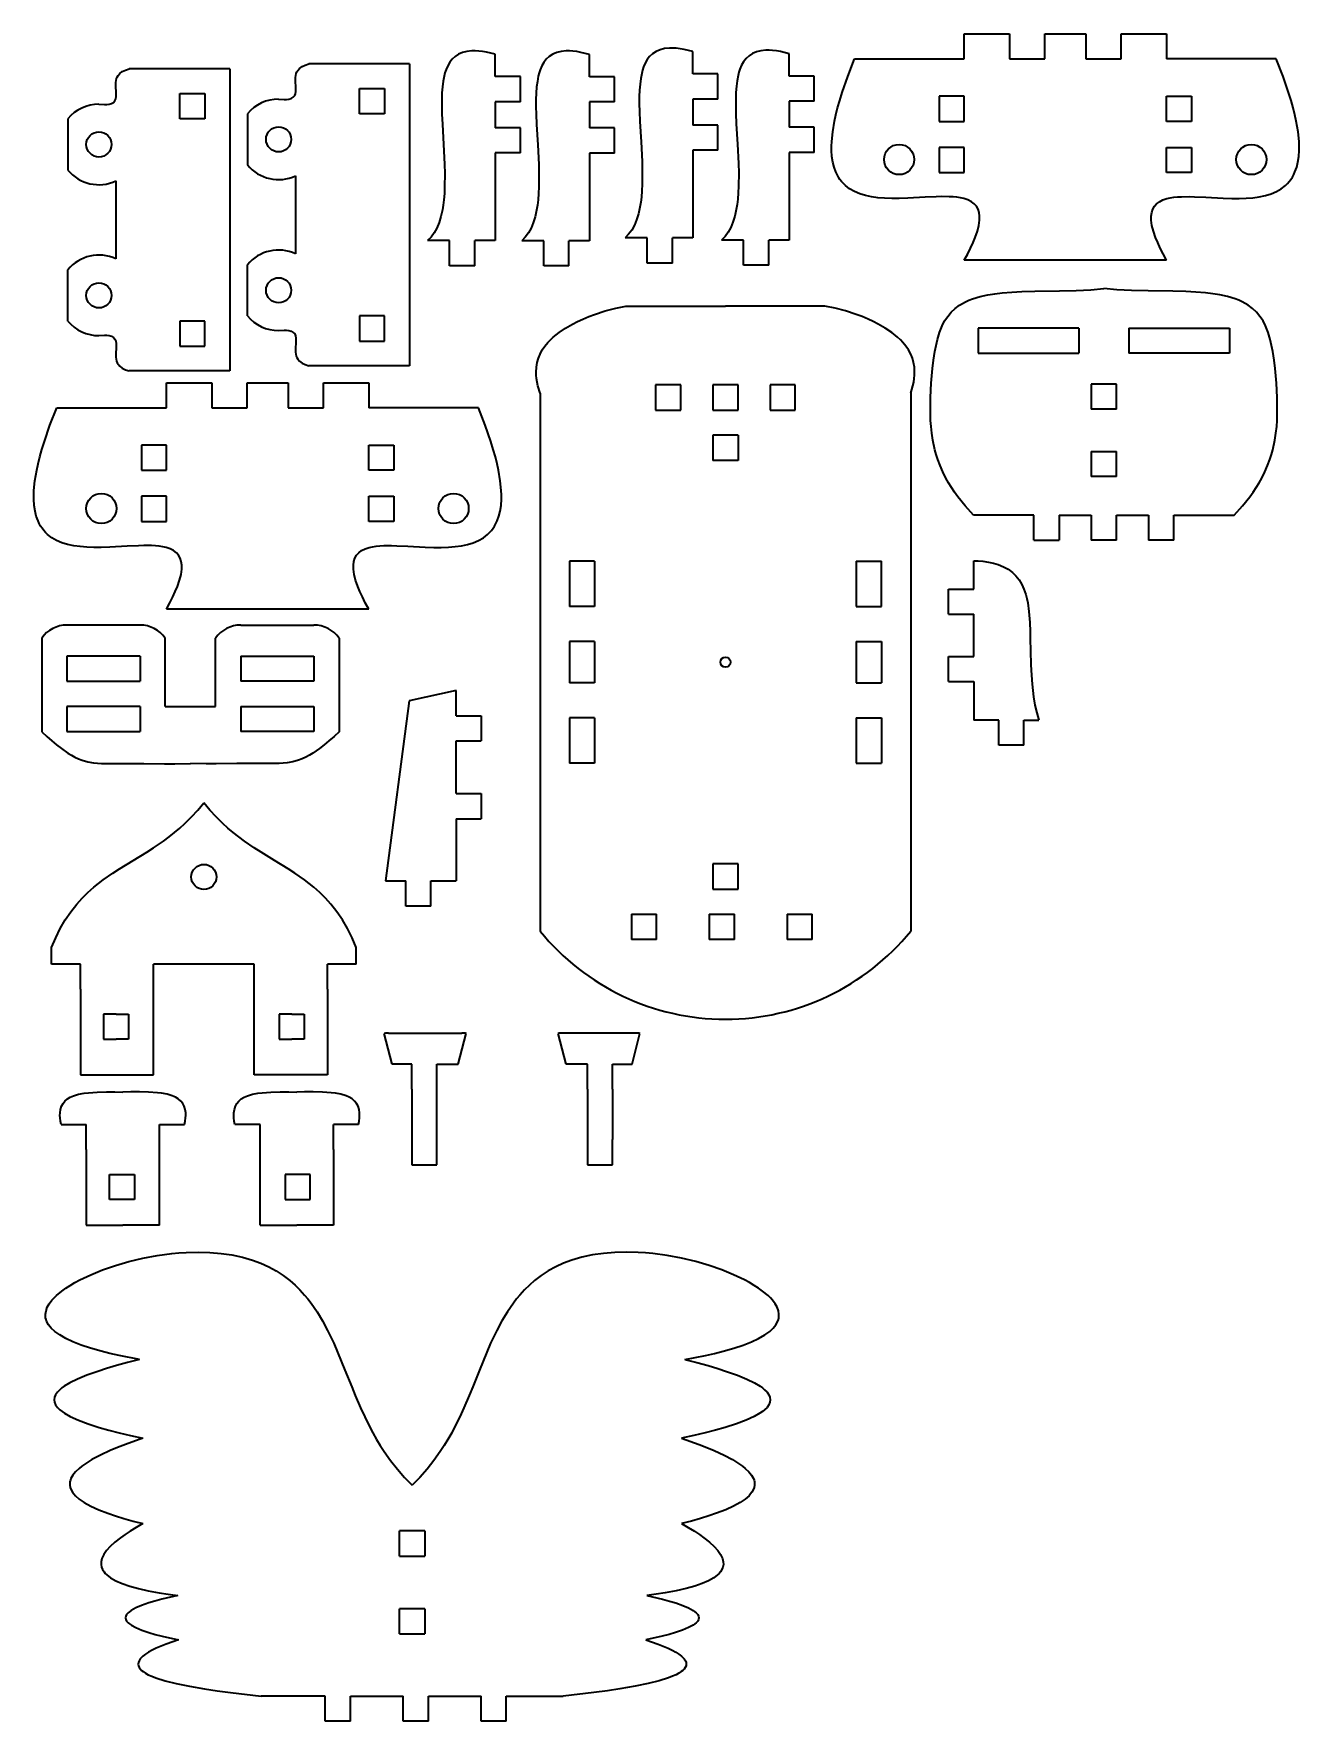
# Model space of a CAD drawing. Extents: x 4 to 255, y 502 to 837.
import ezdxf

# ---------------------------------------------------------------- set-up
doc = ezdxf.new("R2010")
doc.units = 0

msp = doc.modelspace()

# ---------------------------------------------------------------- linework, layer by layer
at = {"color": 7, "lineweight": 35, "ltscale": 0.125}
for p, q in [((188.569229, 832.003052), (188.569229, 837.003052)), ((197.569229, 837.003052), (197.569229, 832.003052)), ((204.569229, 832.003052), (204.569229, 837.003052)), ((212.756882, 837.003052), (212.756882, 832.003052)), ((219.756882, 832.003052), (219.756882, 837.003052)), ((228.756882, 837.003052), (228.756882, 832.003052)), ((100.339714, 828.484619), (95.339714, 828.484619)), ((100.339714, 823.484619), (100.339714, 828.484619)), ((119.062241, 828.453857), (114.062241, 828.453857)), ((119.062241, 823.453857), (119.062241, 828.453857)), ((139.604141, 829.022461), (134.604141, 829.022461)), ((139.604141, 824.022461), (139.604141, 829.022461)), ((158.756302, 828.595459), (153.756302, 828.595459)), ((158.756302, 823.595459), (158.756302, 828.595459)), ((32.637321, 825.102539), (37.637321, 825.102539)), ((32.637321, 820.102539), (32.637321, 825.102539)), ((37.637321, 825.102539), (37.637321, 820.102539)), ((68.353943, 826.112549), (73.353943, 826.112549)), ((68.353943, 821.112549), (68.353943, 826.112549)), ((73.353943, 826.112549), (73.353943, 821.112549)), ((100.339714, 823.484619), (95.339714, 823.484619)), ((119.062241, 823.453857), (114.062241, 823.453857)), ((139.604141, 824.022461), (134.604141, 824.022461)), ((158.756302, 823.595459), (153.756302, 823.595459)), ((183.569229, 824.59729), (183.569229, 819.59729)), ((188.569229, 824.59729), (183.569229, 824.59729)), ((188.569229, 819.59729), (188.569229, 824.59729)), ((228.756882, 824.59729), (233.756882, 824.59729)), ((228.756882, 819.59729), (228.756882, 824.59729)), ((233.756882, 824.59729), (233.756882, 819.59729)), ((37.637321, 820.102539), (32.637321, 820.102539)), ((73.353943, 821.112549), (68.353943, 821.112549)), ((100.339714, 818.315979), (95.339714, 818.315979)), ((100.339714, 813.315979), (100.339714, 818.315979)), ((119.062241, 818.285156), (114.062241, 818.285156)), ((119.062241, 813.285156), (119.062241, 818.285156)), ((139.604141, 818.85376), (134.604141, 818.85376)), ((139.604141, 813.85376), (139.604141, 818.85376)), ((158.756302, 818.426819), (153.756302, 818.426819)), ((158.756302, 813.426819), (158.756302, 818.426819)), ((183.569229, 819.59729), (188.569229, 819.59729)), ((233.756882, 819.59729), (228.756882, 819.59729)), ((100.339714, 813.315979), (95.339714, 813.315979)), ((119.062241, 813.285156), (114.062241, 813.285156)), ((139.604141, 813.85376), (134.604141, 813.85376)), ((158.756302, 813.426819), (153.756302, 813.426819)), ((188.569229, 814.428589), (183.569229, 814.428589)), ((183.569229, 814.428589), (183.569229, 809.428589)), ((188.569229, 809.428589), (188.569229, 814.428589)), ((228.756882, 809.428589), (228.756882, 814.428589)), ((228.756882, 814.428589), (233.756882, 814.428589)), ((233.756882, 814.428589), (233.756882, 809.428589)), ((183.569229, 809.428589), (188.569229, 809.428589)), ((233.756882, 809.428589), (228.756882, 809.428589)), ((86.279236, 790.890442), (86.279236, 795.890442)), ((91.279236, 790.890442), (91.279236, 795.890442)), ((105.001762, 790.859619), (105.001762, 795.859619)), ((110.001762, 790.859619), (110.001762, 795.859619)), ((125.543663, 791.428223), (125.543663, 796.428223)), ((130.543671, 791.428223), (130.543671, 796.428223)), ((144.695831, 791.001282), (144.695831, 796.001282)), ((149.695831, 791.001282), (149.695831, 796.001282)), ((91.279236, 790.890442), (86.279236, 790.890442)), ((110.001762, 790.859619), (105.001762, 790.859619)), ((130.543671, 791.428223), (125.543663, 791.428223)), ((149.695831, 791.001282), (144.695831, 791.001282)), ((32.637321, 779.914917), (32.637321, 774.914917)), ((37.637321, 779.914917), (32.637321, 779.914917)), ((37.637321, 774.914917), (37.637321, 779.914917)), ((68.353943, 780.924927), (68.353943, 775.924927)), ((73.353943, 780.924927), (68.353943, 780.924927)), ((73.353943, 775.924927), (73.353943, 780.924927)), ((191.303436, 778.505737), (191.303436, 773.505737)), ((211.303436, 778.505737), (211.303436, 773.505737)), ((221.303436, 778.505737), (221.303436, 773.505737)), ((241.303436, 778.505737), (241.303436, 773.505737)), ((32.637321, 774.914917), (37.637321, 774.914917)), ((68.353943, 775.924927), (73.353943, 775.924927)), ((30.01075, 762.654419), (30.01075, 767.654419)), ((39.01075, 767.654419), (39.01075, 762.654419)), ((46.01075, 762.654419), (46.01075, 767.654419)), ((54.19841, 767.654419), (54.19841, 762.654419)), ((61.19841, 762.654419), (61.19841, 767.654419)), ((70.19841, 767.654419), (70.19841, 762.654419)), ((132.202164, 767.206543), (127.202164, 767.206543)), ((127.202164, 767.206543), (127.202164, 762.206543)), ((132.202164, 762.206543), (132.202164, 767.206543)), ((143.594299, 767.206543), (138.594299, 767.206543)), ((138.594299, 767.206543), (138.594299, 762.206543)), ((143.594299, 762.206543), (143.594299, 767.206543)), ((154.98642, 767.206543), (149.98642, 767.206543)), ((149.98642, 767.206543), (149.98642, 762.206543)), ((154.98642, 762.206543), (154.98642, 767.206543)), ((213.803436, 767.395386), (213.803436, 762.395386)), ((218.803436, 767.395386), (213.803436, 767.395386)), ((218.803436, 762.395386), (218.803436, 767.395386)), ((127.202164, 762.206543), (132.202164, 762.206543)), ((138.594299, 762.206543), (143.594299, 762.206543)), ((149.98642, 762.206543), (154.98642, 762.206543)), ((218.803436, 762.395386), (213.803436, 762.395386)), ((25.01075, 755.248657), (25.01075, 750.248657)), ((30.01075, 755.248657), (25.01075, 755.248657)), ((30.01075, 750.248657), (30.01075, 755.248657)), ((70.19841, 755.248657), (75.19841, 755.248657)), ((70.19841, 750.248657), (70.19841, 755.248657)), ((75.19841, 755.248657), (75.19841, 750.248657)), ((143.594299, 757.206543), (138.594299, 757.206543)), ((138.594299, 757.206543), (138.594299, 752.206543)), ((143.594299, 757.206543), (143.594299, 752.206543)), ((143.594299, 752.206543), (138.594299, 752.206543)), ((213.803436, 754.012756), (213.803436, 749.012756)), ((213.803436, 754.012756), (218.803436, 754.012756)), ((218.803436, 749.012756), (218.803436, 754.012756)), ((25.01075, 750.248657), (30.01075, 750.248657)), ((75.19841, 750.248657), (70.19841, 750.248657)), ((218.803436, 749.012756), (213.803436, 749.012756)), ((30.01075, 745.079956), (25.01075, 745.079956)), ((25.01075, 745.079956), (25.01075, 740.079956)), ((30.01075, 740.079956), (30.01075, 745.079956)), ((70.19841, 740.079956), (70.19841, 745.079956)), ((70.19841, 745.079956), (75.19841, 745.079956)), ((75.19841, 745.079956), (75.19841, 740.079956)), ((202.411316, 736.334534), (202.411316, 741.334534)), ((207.411316, 741.334534), (207.411316, 736.334534)), ((213.803436, 741.334534), (213.803436, 736.334534)), ((218.803436, 736.334534), (218.803436, 741.334534)), ((225.195572, 741.334534), (225.195572, 736.334534)), ((230.195572, 736.334534), (230.195572, 741.334534)), ((25.01075, 740.079956), (30.01075, 740.079956)), ((75.19841, 740.079956), (70.19841, 740.079956)), ((202.411316, 736.334534), (207.411316, 736.334534)), ((218.803436, 736.334534), (213.803436, 736.334534)), ((230.195572, 736.334534), (225.195572, 736.334534)), ((115.094589, 732.214966), (110.094589, 732.214966)), ((167.093994, 732.214966), (172.093994, 732.214966)), ((185.434021, 721.659424), (185.434021, 726.659424)), ((185.434021, 726.659424), (190.434021, 726.659424)), ((115.094589, 723.214966), (110.094589, 723.214966)), ((167.093994, 723.214966), (172.093994, 723.214966)), ((185.434021, 721.659424), (190.434021, 721.659424)), ((115.094589, 716.214966), (110.094589, 716.214966)), ((167.093994, 716.214966), (172.093994, 716.214966)), ((10.200783, 713.337952), (10.200783, 708.337952)), ((24.755142, 713.337952), (24.755142, 708.337952)), ((29.755142, 708.337952), (29.755142, 713.337952)), ((39.755142, 708.337952), (39.755142, 713.337952)), ((44.755142, 713.337952), (44.755142, 708.337952)), ((59.309502, 713.337952), (59.309502, 708.337952)), ((185.434021, 708.276794), (185.434021, 713.276794)), ((185.434021, 713.276794), (190.434021, 713.276794)), ((29.755142, 703.337952), (29.755142, 708.337952)), ((39.755142, 703.337952), (39.755142, 708.337952)), ((115.094589, 708.027344), (110.094589, 708.027344)), ((167.093994, 708.027344), (172.093994, 708.027344)), ((185.434021, 708.276794), (190.434021, 708.276794)), ((10.200783, 703.337952), (10.200783, 698.337952)), ((24.755142, 703.337952), (24.755142, 698.337952)), ((44.755142, 703.337952), (44.755142, 698.337952)), ((59.309502, 703.337952), (59.309502, 698.337952)), ((87.551384, 701.475342), (92.551384, 701.475342)), ((92.551384, 701.475342), (92.551384, 696.475342)), ((115.094589, 701.027344), (110.094589, 701.027344)), ((167.093994, 701.027344), (172.093994, 701.027344)), ((195.434021, 700.598572), (190.434021, 700.598572)), ((195.434021, 695.598572), (195.434021, 700.598572)), ((200.434021, 695.598572), (200.434021, 700.598572)), ((87.551384, 696.475342), (92.551384, 696.475342)), ((200.434021, 695.598572), (195.434021, 695.598572)), ((115.094589, 692.027344), (110.094589, 692.027344)), ((167.093994, 692.027344), (172.093994, 692.027344)), ((87.551384, 686.009033), (92.551384, 686.009033)), ((92.551384, 686.009033), (92.551384, 681.009033)), ((87.551384, 681.009033), (92.551384, 681.009033)), ((143.594299, 672.035767), (138.594299, 672.035767)), ((138.594299, 672.035767), (138.594299, 667.035767)), ((143.594299, 667.035767), (143.594299, 672.035767)), ((77.551384, 663.649963), (77.551384, 668.649963)), ((82.551384, 668.649963), (87.551384, 668.649963)), ((82.551384, 663.649963), (82.551384, 668.649963)), ((138.594299, 667.035767), (143.594299, 667.035767)), ((82.551384, 663.649963), (77.551384, 663.649963)), ((122.399437, 662.035767), (127.399437, 662.035767)), ((122.399437, 662.035767), (122.399437, 657.035767)), ((127.399437, 657.035767), (127.399437, 662.035767)), ((137.882751, 662.035767), (142.882751, 662.035767)), ((137.882751, 662.035767), (137.882751, 657.035767)), ((142.882751, 657.035767), (142.882751, 662.035767)), ((153.366058, 662.035767), (158.366058, 662.035767)), ((153.366058, 662.035767), (153.366058, 657.035767)), ((158.366058, 657.035767), (158.366058, 662.035767)), ((127.399437, 657.035767), (122.399437, 657.035767)), ((142.882751, 657.035767), (137.882751, 657.035767)), ((158.366058, 657.035767), (153.366058, 657.035767)), ((12.888798, 647.116699), (12.888798, 652.116699)), ((27.443157, 647.116699), (27.443157, 652.116699)), ((47.443157, 647.116699), (47.443157, 652.116699)), ((61.997517, 647.116699), (61.997517, 652.116699)), ((17.488798, 642.182739), (17.488798, 637.182739)), ((22.488798, 642.182739), (22.488798, 637.182739)), ((52.397518, 642.182739), (52.397518, 637.182739)), ((57.397518, 642.182739), (57.397518, 637.182739)), ((78.74678, 627.248596), (78.74678, 632.248596)), ((83.74678, 627.248596), (83.74678, 632.248596)), ((113.655502, 627.248596), (113.655502, 632.248596)), ((118.655502, 627.248596), (118.655502, 632.248596)), ((113.655502, 627.248596), (113.655502, 622.248596)), ((118.655502, 627.248596), (118.655502, 622.248596)), ((113.655502, 622.248596), (113.655502, 617.248596)), ((118.655502, 622.248596), (118.655502, 617.248596)), ((9.060831, 620.256104), (14.060831, 620.256104)), ((14.060831, 615.256104), (14.060831, 620.256104)), ((28.615191, 615.256104), (28.615191, 620.256104)), ((28.615191, 620.256104), (33.615192, 620.256104)), ((48.615189, 620.256104), (43.615189, 620.256104)), ((48.615189, 615.256104), (48.615189, 620.256104)), ((63.169548, 615.256104), (63.169548, 620.256104)), ((68.169548, 620.256104), (63.169548, 620.256104)), ((113.655502, 617.248596), (113.655502, 612.248596)), ((118.655502, 612.248596), (118.655502, 617.248596)), ((78.74678, 612.248596), (83.74678, 612.248596)), ((113.655502, 612.248596), (118.655502, 612.248596)), ((18.660831, 605.322205), (18.660831, 610.322205)), ((23.660831, 610.322205), (23.660831, 605.322205)), ((53.56955, 610.322205), (53.56955, 605.322205)), ((58.56955, 605.322205), (58.56955, 610.322205)), ((81.342674, 539.477112), (76.342674, 539.477112)), ((76.342674, 534.477112), (76.342674, 539.477112)), ((81.342674, 539.477112), (81.342674, 534.477112)), ((76.342674, 534.477112), (81.342674, 534.477112)), ((81.342674, 524.010803), (76.342674, 524.010803)), ((76.342674, 519.010803), (76.342674, 524.010803)), ((81.342674, 524.010803), (81.342674, 519.010803)), ((76.342674, 519.010803), (81.342674, 519.010803)), ((61.570915, 501.651733), (61.570915, 506.651733)), ((66.570915, 501.651733), (66.570915, 506.651733)), ((77.054222, 501.651733), (77.054222, 506.651733)), ((82.054222, 501.651733), (82.054222, 506.651733)), ((92.537529, 501.651733), (92.537529, 506.651733)), ((97.537529, 501.651733), (97.537529, 506.651733)), ((66.570915, 501.651733), (61.570915, 501.651733)), ((82.054222, 501.651733), (77.054222, 501.651733)), ((97.537529, 501.651733), (92.537529, 501.651733))]:
    msp.add_line(p, q, dxfattribs=at)
at = {"color": 7, "lineweight": 35, "ltscale": 0.225}
for p, q in [((188.569229, 837.003052), (197.569229, 837.003052)), ((219.756882, 837.003052), (228.756882, 837.003052)), ((30.01075, 767.654419), (39.01075, 767.654419)), ((61.19841, 767.654419), (70.19841, 767.654419)), ((110.094589, 732.214966), (110.094589, 723.214966)), ((115.094589, 732.214966), (115.094589, 723.214966)), ((167.093994, 732.214966), (167.093994, 723.214966)), ((172.093994, 723.214966), (172.093994, 732.214966)), ((110.094589, 701.027344), (110.094589, 692.027344)), ((115.094589, 701.027344), (115.094589, 692.027344)), ((167.093994, 701.027344), (167.093994, 692.027344)), ((172.093994, 701.027344), (172.093994, 692.027344))]:
    msp.add_line(p, q, dxfattribs=at)
at = {"color": 7, "lineweight": 35, "ltscale": 0.204691}
for p, q in [((204.569229, 837.003052), (212.756882, 837.003052)), ((110.094589, 716.214966), (110.094589, 708.027344)), ((115.094589, 716.214966), (115.094589, 708.027344)), ((167.093994, 716.214966), (167.093994, 708.027344)), ((172.093994, 716.214966), (172.093994, 708.027344))]:
    msp.add_line(p, q, dxfattribs=at)
at = {"color": 7, "lineweight": 35, "ltscale": 0.110913}
for p, q in [((95.339714, 828.484619), (95.339714, 832.921143)), ((153.756302, 828.595459), (153.756302, 833.031982))]:
    msp.add_line(p, q, dxfattribs=at)
at = {"color": 7, "lineweight": 35, "ltscale": 0.110912}
for p, q in [((114.062241, 828.453857), (114.062241, 832.89032)), ((134.604141, 829.022461), (134.604141, 833.458923))]:
    msp.add_line(p, q, dxfattribs=at)
at = {"color": 7, "lineweight": 35}
for p, q in [((166.760361, 832.003052), (188.569229, 832.003052)), ((250.56575, 832.003052), (228.756882, 832.003052)), ((42.576843, 830.008728), (22.576843, 830.008728)), ((42.576843, 830.008728), (42.576843, 770.008728)), ((78.293472, 831.018738), (58.293468, 831.018738)), ((78.293472, 831.018738), (78.293472, 771.018738)), ((228.756882, 792.003052), (188.569229, 792.003052)), ((211.303436, 778.505737), (191.303436, 778.505737)), ((221.303436, 778.505737), (241.303436, 778.505737)), ((191.303436, 773.505737), (211.303436, 773.505737)), ((241.303436, 773.505737), (221.303436, 773.505737)), ((42.576843, 770.008728), (22.576843, 770.008728)), ((78.293472, 771.018738), (58.293468, 771.018738)), ((104.266991, 765.579407), (104.266991, 742.121155)), ((177.9216, 765.579407), (177.9216, 742.121155)), ((8.201885, 762.654419), (30.01075, 762.654419)), ((92.007278, 762.654419), (70.19841, 762.654419)), ((104.266991, 742.121155), (104.266991, 682.121155)), ((177.9216, 742.121155), (177.9216, 682.121155)), ((70.19841, 722.654419), (30.01075, 722.654419)), ((78.206253, 704.446777), (73.522919, 668.649963)), ((104.266991, 682.121155), (104.266991, 658.662903)), ((177.9216, 682.121155), (177.9216, 658.662903)), ((47.443157, 652.116699), (27.443157, 652.116699))]:
    msp.add_line(p, q, dxfattribs=at)
at = {"color": 7, "lineweight": 35, "ltscale": 0.175}
for p, q in [((197.569229, 832.003052), (204.569229, 832.003052)), ((212.756882, 832.003052), (219.756882, 832.003052)), ((39.01075, 762.654419), (46.01075, 762.654419)), ((54.19841, 762.654419), (61.19841, 762.654419))]:
    msp.add_line(p, q, dxfattribs=at)
at = {"color": 7, "lineweight": 35, "ltscale": 0.129216}
for p, q in [((95.339714, 823.484619), (95.339714, 818.315979)), ((153.756302, 823.595459), (153.756302, 818.426819))]:
    msp.add_line(p, q, dxfattribs=at)
at = {"color": 7, "lineweight": 35, "ltscale": 0.129218}
for p, q in [((114.062241, 823.453857), (114.062241, 818.285156)), ((134.604141, 824.022461), (134.604141, 818.85376))]:
    msp.add_line(p, q, dxfattribs=at)
at = {"color": 7, "lineweight": 35, "ltscale": 0.254691}
for p, q in [((10.408141, 820.102539), (10.408141, 809.914917)), ((46.124767, 821.112549), (46.124767, 810.924927)), ((10.408141, 779.914917), (10.408141, 790.102539)), ((46.124767, 780.924927), (46.124767, 791.112549))]:
    msp.add_line(p, q, dxfattribs=at)
at = {"color": 7, "lineweight": 35, "ltscale": 0.435638}
for p, q in [((95.339714, 813.315979), (95.339714, 795.890442)), ((114.062241, 813.285156), (114.062241, 795.859619)), ((134.604141, 813.85376), (134.604141, 796.428223)), ((153.756302, 813.426819), (153.756302, 796.001282))]:
    msp.add_line(p, q, dxfattribs=at)
at = {"color": 7, "lineweight": 35, "ltscale": 0.386987}
for p, q in [((55.653305, 808.758484), (55.653305, 793.278992)), ((19.936684, 807.748474), (19.936684, 792.268982))]:
    msp.add_line(p, q, dxfattribs=at)
at = {"color": 7, "lineweight": 35, "ltscale": 0.109114}
for p, q in [((86.279236, 795.890442), (81.914673, 795.890442)), ((105.001762, 795.859619), (100.637199, 795.859619)), ((125.543663, 796.428223), (121.1791, 796.428223)), ((144.695831, 796.001282), (140.331268, 796.001282))]:
    msp.add_line(p, q, dxfattribs=at)
at = {"color": 7, "lineweight": 35, "ltscale": 0.101512}
for p, q in [((95.339714, 795.890442), (91.279236, 795.890442)), ((114.062241, 795.859619), (110.001762, 795.859619)), ((134.604141, 796.428223), (130.543671, 796.428223)), ((153.756302, 796.001282), (149.695831, 796.001282))]:
    msp.add_line(p, q, dxfattribs=at)
at = {"color": 7, "lineweight": 35, "ltscale": 0.494483}
msp.add_line((121.31498, 782.881287), (141.094299, 782.881287), dxfattribs=at)
at = {"color": 7, "lineweight": 35, "ltscale": 0.494482}
msp.add_line((160.873596, 782.881287), (141.094299, 782.881287), dxfattribs=at)
at = {"color": 7, "lineweight": 35, "ltscale": 0.204692}
msp.add_line((46.01075, 767.654419), (54.19841, 767.654419), dxfattribs=at)
at = {"color": 7, "lineweight": 35, "ltscale": 0.3}
for p, q in [((202.411316, 741.334534), (190.411316, 741.334534)), ((230.195572, 741.334534), (242.195572, 741.334534))]:
    msp.add_line(p, q, dxfattribs=at)
at = {"color": 7, "lineweight": 35, "ltscale": 0.159803}
for p, q in [((207.411316, 741.334534), (213.803436, 741.334534)), ((218.803436, 741.334534), (225.195572, 741.334534))]:
    msp.add_line(p, q, dxfattribs=at)
at = {"color": 7, "lineweight": 35, "ltscale": 0.140018}
msp.add_line((190.434021, 726.659424), (190.434021, 732.260132), dxfattribs=at)
at = {"color": 7, "lineweight": 35, "ltscale": 0.209566}
msp.add_line((190.434021, 713.276794), (190.434021, 721.659424), dxfattribs=at)
at = {"color": 7, "lineweight": 35, "ltscale": 0.363859}
for p, q in [((24.755142, 719.489502), (10.200783, 719.489502)), ((44.755142, 719.489502), (59.309502, 719.489502)), ((24.755142, 713.337952), (10.200783, 713.337952)), ((44.755142, 713.337952), (59.309502, 713.337952)), ((10.200783, 708.337952), (24.755142, 708.337952)), ((59.309502, 708.337952), (44.755142, 708.337952)), ((24.755142, 703.337952), (10.200783, 703.337952)), ((44.755142, 703.337952), (59.309502, 703.337952)), ((10.200783, 698.337952), (24.755142, 698.337952)), ((59.309502, 698.337952), (44.755142, 698.337952)), ((74.146782, 638.400146), (88.701141, 638.400146)), ((123.255501, 638.400146), (108.701141, 638.400146)), ((12.888798, 630.116699), (27.443157, 630.116699)), ((61.997517, 630.116699), (47.443157, 630.116699))]:
    msp.add_line(p, q, dxfattribs=at)
at = {"color": 7, "lineweight": 35, "ltscale": 0.339587}
for p, q in [((5.200783, 716.921448), (5.200783, 703.337952)), ((64.309502, 716.921448), (64.309502, 703.337952))]:
    msp.add_line(p, q, dxfattribs=at)
at = {"color": 7, "lineweight": 35, "ltscale": 0.089587}
for p, q in [((29.755142, 713.337952), (29.755142, 716.921448)), ((39.755142, 713.337952), (39.755142, 716.921448))]:
    msp.add_line(p, q, dxfattribs=at)
at = {"color": 7, "lineweight": 35, "ltscale": 0.191956}
msp.add_line((190.434021, 708.276794), (190.434021, 700.598572), dxfattribs=at)
at = {"color": 7, "lineweight": 35, "ltscale": 0.23909}
msp.add_line((87.551384, 706.479248), (78.206253, 704.446777), dxfattribs=at)
at = {"color": 7, "lineweight": 35, "ltscale": 0.125098}
msp.add_line((87.551384, 701.475342), (87.551384, 706.479248), dxfattribs=at)
at = {"color": 7, "lineweight": 35, "ltscale": 0.125842}
for p, q in [((5.200783, 703.337952), (5.200783, 698.30426)), ((64.309502, 703.337952), (64.309502, 698.30426))]:
    msp.add_line(p, q, dxfattribs=at)
at = {"color": 7, "lineweight": 35, "ltscale": 0.25}
msp.add_line((29.755142, 703.337952), (39.755142, 703.337952), dxfattribs=at)
at = {"color": 7, "lineweight": 35, "ltscale": 0.073347}
msp.add_line((200.434021, 700.598572), (203.367905, 700.598572), dxfattribs=at)
at = {"color": 7, "lineweight": 35, "ltscale": 0.261658}
msp.add_line((87.551384, 686.009033), (87.551384, 696.475342), dxfattribs=at)
at = {"color": 7, "lineweight": 35, "ltscale": 0.308977}
msp.add_line((87.551384, 681.009033), (87.551384, 668.649963), dxfattribs=at)
at = {"color": 7, "lineweight": 35, "ltscale": 0.100712}
msp.add_line((73.522919, 668.649963), (77.551384, 668.649963), dxfattribs=at)
at = {"color": 7, "lineweight": 35, "ltscale": 0.081683}
for p, q in [((7.171837, 652.116699), (7.171837, 655.384033)), ((67.714478, 652.116699), (67.714478, 655.384033))]:
    msp.add_line(p, q, dxfattribs=at)
at = {"color": 7, "lineweight": 35, "ltscale": 0.142924}
for p, q in [((12.888798, 652.116699), (7.171837, 652.116699)), ((67.714478, 652.116699), (61.997517, 652.116699))]:
    msp.add_line(p, q, dxfattribs=at)
at = {"color": 7, "lineweight": 35, "ltscale": 0.425}
for p, q in [((12.888798, 647.116699), (12.888798, 630.116699)), ((27.443157, 630.116699), (27.443157, 647.116699)), ((47.443157, 630.116699), (47.443157, 647.116699)), ((61.997517, 647.116699), (61.997517, 630.116699))]:
    msp.add_line(p, q, dxfattribs=at)
at = {"color": 7, "lineweight": 35, "ltscale": 0.0625}
for p, q in [((19.988798, 642.182739), (17.488798, 642.182739)), ((19.988798, 642.182739), (22.488798, 642.182739)), ((54.897518, 642.182739), (52.397518, 642.182739)), ((54.897518, 642.182739), (57.397518, 642.182739)), ((17.488798, 637.182739), (19.988798, 637.182739)), ((22.488798, 637.182739), (19.988798, 637.182739)), ((52.397518, 637.182739), (54.897518, 637.182739)), ((57.397518, 637.182739), (54.897518, 637.182739)), ((18.660831, 610.322205), (21.160831, 610.322205)), ((21.160831, 610.322205), (23.660831, 610.322205)), ((56.06955, 610.322205), (53.56955, 610.322205)), ((58.56955, 610.322205), (56.06955, 610.322205)), ((21.160831, 605.322205), (18.660831, 605.322205)), ((23.660831, 605.322205), (21.160831, 605.322205)), ((53.56955, 605.322205), (56.06955, 605.322205)), ((56.06955, 605.322205), (58.56955, 605.322205))]:
    msp.add_line(p, q, dxfattribs=at)
at = {"color": 7, "lineweight": 35, "ltscale": 0.157312}
for p, q in [((74.869766, 632.248596), (73.295097, 638.340881)), ((87.978165, 632.248596), (89.552826, 638.340881)), ((109.424118, 632.248596), (107.849457, 638.340881)), ((122.532524, 632.248596), (124.107185, 638.340881))]:
    msp.add_line(p, q, dxfattribs=at)
at = {"color": 7, "lineweight": 35, "ltscale": 0.096925}
msp.add_line((78.74678, 632.248596), (74.869766, 632.248596), dxfattribs=at)
at = {"color": 7, "lineweight": 35, "ltscale": 0.105785}
for p, q in [((83.74678, 632.248596), (87.978165, 632.248596)), ((113.655502, 632.248596), (109.424118, 632.248596))]:
    msp.add_line(p, q, dxfattribs=at)
at = {"color": 7, "lineweight": 35, "ltscale": 0.096926}
msp.add_line((118.655502, 632.248596), (122.532524, 632.248596), dxfattribs=at)
at = {"color": 7, "lineweight": 35, "ltscale": 0.375}
for p, q in [((78.74678, 627.248596), (78.74678, 612.248596)), ((83.74678, 612.248596), (83.74678, 627.248596)), ((14.060831, 615.256104), (14.060831, 600.256104)), ((28.615191, 600.256104), (28.615191, 615.256104)), ((48.615189, 600.256104), (48.615189, 615.256104)), ((63.169548, 615.256104), (63.169548, 600.256104))]:
    msp.add_line(p, q, dxfattribs=at)
at = {"color": 7, "lineweight": 35, "ltscale": 0.181929}
for p, q in [((14.060831, 600.256104), (21.338011, 600.256104)), ((28.615191, 600.256104), (21.338011, 600.256104)), ((63.169548, 600.256104), (55.892372, 600.256104))]:
    msp.add_line(p, q, dxfattribs=at)
at = {"color": 7, "lineweight": 35, "ltscale": 0.18193}
msp.add_line((48.615189, 600.256104), (55.892372, 600.256104), dxfattribs=at)
at = {"color": 7, "lineweight": 35, "ltscale": 0.318414}
msp.add_line((61.570915, 506.651733), (48.834358, 506.651733), dxfattribs=at)
at = {"color": 7, "lineweight": 35, "ltscale": 0.262083}
for p, q in [((66.570915, 506.651733), (77.054222, 506.651733)), ((82.054222, 506.651733), (92.537529, 506.651733))]:
    msp.add_line(p, q, dxfattribs=at)
at = {"color": 7, "lineweight": 35, "ltscale": 0.282837}
msp.add_line((97.537529, 506.651733), (108.85099, 506.651733), dxfattribs=at)
at = {"color": 7, "lineweight": 35}
for points in [[(95.339714, 832.921143), (93.638504, 833.337646), (92.830704, 833.477966), (92.065033, 833.569214), (91.373032, 833.610596), (90.719284, 833.607361), (89.730896, 833.506287), (88.843582, 833.287598), (88.055702, 832.953308), (87.364937, 832.506287), (86.768166, 831.950439), (86.294601, 831.341125), (85.894669, 830.647278), (85.563736, 829.874573), (85.357742, 829.247253), (85.185371, 828.582031), (84.990227, 827.556763), (84.853058, 826.467712), (84.761848, 825.243469), (84.71891, 823.968933), (84.716934, 822.516113), (84.751892, 821.029297), (84.838448, 819.015869), (85.07, 814.980774), (85.264084, 811.078735), (85.312408, 809.220886), (85.294289, 806.587646), (85.231659, 805.265259), (85.127762, 804.00824), (85.001762, 802.970825), (84.841087, 801.987244), (84.548065, 800.674072), (84.178864, 799.477661), (83.73175, 798.400024), (83.205658, 797.442566), (82.600037, 796.605957), (81.914673, 795.890442)], [(114.062241, 832.89032), (112.361038, 833.306824), (111.553223, 833.447144), (110.78756, 833.538391), (110.095551, 833.579773), (109.441811, 833.576538), (108.453415, 833.475464), (107.566109, 833.256775), (106.778229, 832.922485), (106.087463, 832.475464), (105.490692, 831.919617), (105.017128, 831.310303), (104.617195, 830.616455), (104.286263, 829.84375), (104.080276, 829.216431), (103.907898, 828.551208), (103.712753, 827.525879), (103.575592, 826.43689), (103.484375, 825.212646), (103.441437, 823.93811), (103.439461, 822.485291), (103.474419, 820.998474), (103.560974, 818.985046), (103.792526, 814.949951), (103.98661, 811.047913), (104.034927, 809.190063), (104.016815, 806.556824), (103.954185, 805.234436), (103.850288, 803.977417), (103.724289, 802.940002), (103.563614, 801.956421), (103.270584, 800.64325), (102.90139, 799.446838), (102.454269, 798.369202), (101.928177, 797.411743), (101.322563, 796.575134), (100.637199, 795.859619)], [(134.604141, 833.458923), (132.902939, 833.875427), (132.095123, 834.015747), (131.329468, 834.106995), (130.637451, 834.148376), (129.983704, 834.145142), (128.995316, 834.044067), (128.108002, 833.825378), (127.320129, 833.491089), (126.629364, 833.044067), (126.032593, 832.48822), (125.559029, 831.878906), (125.159096, 831.185059), (124.828163, 830.412354), (124.622177, 829.785034), (124.449799, 829.119812), (124.254654, 828.094482), (124.117493, 827.005493), (124.026276, 825.78125), (123.983337, 824.506714), (123.981361, 823.053894), (124.016319, 821.567078), (124.102875, 819.55365), (124.334427, 815.518555), (124.528511, 811.616516), (124.576828, 809.758667), (124.558716, 807.125427), (124.496086, 805.80304), (124.392189, 804.546021), (124.26619, 803.508606), (124.105515, 802.525024), (123.812485, 801.211853), (123.443291, 800.015442), (122.99617, 798.937805), (122.470078, 797.980347), (121.864464, 797.143738), (121.1791, 796.428223)], [(153.756302, 833.031982), (152.055099, 833.448486), (151.247284, 833.588806), (150.481628, 833.680054), (149.789612, 833.721436), (149.135864, 833.718201), (148.147476, 833.617126), (147.260162, 833.398438), (146.47229, 833.064148), (145.781525, 832.617126), (145.184753, 832.061279), (144.711197, 831.451965), (144.311249, 830.758118), (143.980316, 829.985413), (143.774338, 829.358093), (143.601959, 828.692871), (143.406815, 827.667603), (143.269653, 826.578552), (143.178436, 825.354309), (143.135498, 824.079773), (143.133514, 822.626953), (143.168488, 821.140137), (143.255035, 819.126709), (143.486588, 815.091614), (143.680679, 811.189575), (143.728989, 809.331726), (143.710876, 806.698486), (143.648254, 805.376099), (143.544357, 804.11908), (143.41835, 803.081665), (143.257675, 802.098083), (142.964645, 800.784912), (142.595444, 799.588501), (142.148331, 798.510864), (141.622238, 797.553406), (141.016617, 796.716797), (140.331268, 796.001282)], [(188.569229, 792.003052), (189.243073, 793.246582), (189.832581, 794.421387), (190.321976, 795.491028), (190.732803, 796.496704), (191.164932, 797.759216), (191.453445, 798.904907), (191.599518, 799.934753), (191.610672, 800.763977), (191.509613, 801.502319), (191.29863, 802.151794), (190.980591, 802.715088), (190.559021, 803.195251), (189.981201, 803.631958), (189.2901, 803.979004), (188.493439, 804.243469), (187.831833, 804.392212), (187.119598, 804.502502), (186.36087, 804.577942), (185.559967, 804.622498), (184.045898, 804.638123), (182.983047, 804.612976), (180.764221, 804.509338), (177.320435, 804.326721), (175.601776, 804.273315), (174.141174, 804.269836), (172.719696, 804.319275), (171.399902, 804.427612), (170.138443, 804.60498), (168.922394, 804.865723), (167.785736, 805.215271), (166.736603, 805.661011), (165.782272, 806.209473), (164.929184, 806.866516), (164.542419, 807.237427), (164.183044, 807.63739), (163.851929, 808.066528), (163.549332, 808.525757), (163.275314, 809.016296), (163.030899, 809.537964), (162.690796, 810.476624), (162.435867, 811.50415), (162.2677, 812.622009), (162.187637, 813.831482), (162.183777, 814.689148), (162.219879, 815.588257), (162.412888, 817.511597), (162.768295, 819.602905), (163.050415, 820.898071), (163.388123, 822.25061), (163.807541, 823.749329), (164.289825, 825.312988), (165.406296, 828.535339), (166.760361, 832.003052)], [(228.756882, 792.003052), (228.083038, 793.246582), (227.49353, 794.421387), (227.004135, 795.491028), (226.593292, 796.496704), (226.161179, 797.759216), (225.872665, 798.904907), (225.726593, 799.934753), (225.715454, 800.763977), (225.816498, 801.502319), (226.027481, 802.151794), (226.34552, 802.715088), (226.76709, 803.195251), (227.34491, 803.631958), (228.036011, 803.979004), (228.832672, 804.243469), (229.494278, 804.392212), (230.206512, 804.502502), (230.96524, 804.577942), (231.766144, 804.622498), (233.280212, 804.638123), (234.343079, 804.612976), (236.56189, 804.509338), (240.005676, 804.326721), (241.724335, 804.273315), (243.184937, 804.269836), (244.606415, 804.319275), (245.926208, 804.427612), (247.187668, 804.60498), (248.403717, 804.865723), (249.540375, 805.215271), (250.589508, 805.661011), (251.543839, 806.209473), (252.396942, 806.866516), (252.783691, 807.237427), (253.143066, 807.63739), (253.474182, 808.066528), (253.776764, 808.525757), (254.050797, 809.016296), (254.295197, 809.537964), (254.635315, 810.476624), (254.890244, 811.50415), (255.058411, 812.622009), (255.138489, 813.831482), (255.142334, 814.689148), (255.106232, 815.588257), (254.913208, 817.511597), (254.5578, 819.602905), (254.275696, 820.898071), (253.937988, 822.25061), (253.51857, 823.749329), (253.036285, 825.312988), (251.919815, 828.535339), (250.56575, 832.003052)], [(16.576843, 823.008728), (17.698738, 822.916626), (18.17197, 822.929993), (18.587143, 822.982666), (19.102707, 823.134583), (19.493763, 823.371399), (19.767887, 823.688599), (19.936684, 824.079224), (20.017048, 824.538635), (20.031025, 824.874573), (19.998648, 825.596863), (19.941668, 826.35321), (19.924976, 826.731567), (19.936684, 827.286255), (19.988937, 827.698486), (20.088457, 828.089111), (20.21151, 828.393433), (20.374569, 828.678345), (20.738262, 829.103943), (21.224506, 829.46875), (21.836906, 829.77063), (22.576843, 830.008728)], [(52.293468, 824.018738), (53.415363, 823.926636), (53.888596, 823.940002), (54.303768, 823.992676), (54.819332, 824.144592), (55.210388, 824.381409), (55.484512, 824.698608), (55.653305, 825.089233), (55.733673, 825.548645), (55.74765, 825.884583), (55.715271, 826.606873), (55.658291, 827.36322), (55.641602, 827.741577), (55.653305, 828.296265), (55.705563, 828.708496), (55.80508, 829.099121), (55.928135, 829.403442), (56.091194, 829.688354), (56.454887, 830.113953), (56.941132, 830.47876), (57.553532, 830.78064), (58.293468, 831.018738)], [(190.411316, 741.334534), (188.763046, 743.159485), (187.3013, 744.99292), (186.640213, 745.912842), (186.025421, 746.835022), (185.456696, 747.759583), (184.933624, 748.686768), (184.306427, 749.927307), (183.758026, 751.173584), (183.286407, 752.426514), (182.981537, 753.371277), (182.717041, 754.321167), (182.30278, 756.239197), (182.097107, 757.598511), (181.953445, 758.975891), (181.874985, 760.161377), (181.831894, 761.363892), (181.822586, 763.024353), (181.861649, 764.720642), (182.012497, 767.557983), (182.265701, 770.466858), (182.465897, 772.154419), (182.71875, 773.832825), (182.948608, 775.05249), (183.225204, 776.245544), (183.63736, 777.633362), (184.155914, 778.940857), (184.666489, 779.923218), (185.267181, 780.829834), (185.962112, 781.654785), (186.752365, 782.394653), (187.636353, 783.048584), (188.211075, 783.400513), (188.817062, 783.72229), (189.505035, 784.036926), (190.225662, 784.318542), (191.696503, 784.773315), (193.260559, 785.123535), (194.647156, 785.349426), (196.072632, 785.519531), (198.040649, 785.677856), (200.023468, 785.774475), (202.599182, 785.842102), (207.486481, 785.907654), (210.797913, 785.985718), (213.743607, 786.134216), (216.303436, 786.367798)], [(242.195572, 741.334534), (243.843842, 743.159485), (245.305573, 744.99292), (245.966675, 745.912842), (246.581451, 746.835022), (247.150192, 747.759583), (247.673248, 748.686768), (248.300461, 749.927307), (248.848846, 751.173584), (249.320465, 752.426514), (249.625351, 753.371277), (249.889832, 754.321167), (250.304108, 756.239197), (250.509796, 757.598511), (250.653442, 758.975891), (250.731903, 760.161377), (250.774994, 761.363892), (250.784302, 763.024353), (250.745239, 764.720642), (250.594391, 767.557983), (250.341187, 770.466858), (250.140991, 772.154419), (249.888138, 773.832825), (249.658264, 775.05249), (249.381683, 776.245544), (248.969528, 777.633362), (248.450974, 778.940857), (247.940399, 779.923218), (247.339706, 780.829834), (246.644775, 781.654785), (245.854523, 782.394653), (244.970551, 783.048584), (244.395813, 783.400513), (243.789825, 783.72229), (243.101852, 784.036926), (242.381226, 784.318542), (240.910385, 784.773315), (239.346329, 785.123535), (237.959732, 785.349426), (236.534256, 785.519531), (234.566238, 785.677856), (232.58342, 785.774475), (230.007706, 785.842102), (225.120407, 785.907654), (221.808975, 785.985718), (218.863281, 786.134216), (216.303436, 786.367798)], [(104.266991, 765.579407), (103.827965, 767.050537), (103.673676, 767.768066), (103.564865, 768.46759), (103.502365, 769.133728), (103.482979, 769.782715), (103.535309, 770.735229), (103.684929, 771.64856), (103.929779, 772.522949), (104.266991, 773.358643), (104.701904, 774.171143), (105.223724, 774.944275), (105.826324, 775.678589), (106.327164, 776.204285), (106.866402, 776.70874), (108.046692, 777.655396), (109.339539, 778.521179), (110.716766, 779.308594), (111.726532, 779.819519), (112.755775, 780.293335), (113.923103, 780.781616), (115.094589, 781.225159), (117.212494, 781.919861), (119.289757, 782.471558), (121.31498, 782.881287)], [(177.9216, 765.579407), (178.360626, 767.050537), (178.514908, 767.768066), (178.623718, 768.46759), (178.686218, 769.133728), (178.705597, 769.782715), (178.653275, 770.735229), (178.503662, 771.64856), (178.258804, 772.522949), (177.9216, 773.358643), (177.486679, 774.171143), (176.964859, 774.944275), (176.362259, 775.678589), (175.86142, 776.204285), (175.322174, 776.70874), (174.141891, 777.655396), (172.849045, 778.521179), (171.471817, 779.308594), (170.462051, 779.819519), (169.4328, 780.293335), (168.265472, 780.781616), (167.093994, 781.225159), (164.976089, 781.919861), (162.898834, 782.471558), (160.873596, 782.881287)], [(52.293468, 778.018738), (53.415363, 778.11084), (53.888596, 778.097473), (54.303768, 778.0448), (54.819332, 777.892883), (55.210388, 777.656067), (55.484512, 777.338867), (55.653305, 776.948242), (55.733673, 776.488831), (55.74765, 776.152893), (55.715271, 775.430603), (55.658291, 774.674255), (55.641602, 774.295898), (55.653305, 773.741211), (55.705563, 773.328979), (55.80508, 772.938354), (55.928135, 772.634033), (56.091194, 772.349121), (56.454887, 771.923523), (56.941132, 771.558716), (57.553532, 771.256836), (58.293468, 771.018738)], [(16.576843, 777.008728), (17.698738, 777.10083), (18.17197, 777.087463), (18.587143, 777.03479), (19.102707, 776.882874), (19.493763, 776.646057), (19.767887, 776.328857), (19.936684, 775.938232), (20.017048, 775.478821), (20.031025, 775.142883), (19.998648, 774.420593), (19.941668, 773.664246), (19.924976, 773.285889), (19.936684, 772.731201), (19.988937, 772.31897), (20.088457, 771.928345), (20.21151, 771.624023), (20.374569, 771.339111), (20.738262, 770.913513), (21.224506, 770.548706), (21.836906, 770.246826), (22.576843, 770.008728)], [(30.01075, 722.654419), (30.684593, 723.897949), (31.274105, 725.072754), (31.763502, 726.142395), (32.174332, 727.148071), (32.606453, 728.410583), (32.894966, 729.556274), (33.04105, 730.586121), (33.052189, 731.415344), (32.951134, 732.153687), (32.74015, 732.803162), (32.422115, 733.366455), (32.000546, 733.846619), (31.422724, 734.283325), (30.731625, 734.630371), (29.934971, 734.894836), (29.273361, 735.043579), (28.561127, 735.15387), (27.802399, 735.229309), (27.001488, 735.273865), (25.487419, 735.28949), (24.424564, 735.264343), (22.205746, 735.160706), (18.761955, 734.978088), (17.043297, 734.924683), (15.582699, 734.921204), (14.16122, 734.970642), (12.841423, 735.078979), (11.579966, 735.256348), (10.363912, 735.51709), (9.227262, 735.866638), (8.178134, 736.312378), (7.223795, 736.86084), (6.370704, 737.517883), (5.983937, 737.888794), (5.624563, 738.288757), (5.29346, 738.717896), (4.990863, 739.177124), (4.716842, 739.667664), (4.472429, 740.189331), (4.132327, 741.127991), (3.877396, 742.155518), (3.709221, 743.273376), (3.629156, 744.482849), (3.625299, 745.340515), (3.661396, 746.239624), (3.854416, 748.162964), (4.209824, 750.254272), (4.491947, 751.549438), (4.829646, 752.901978), (5.249064, 754.400696), (5.731351, 755.964355), (6.847817, 759.186707), (8.201885, 762.654419)], [(70.19841, 722.654419), (69.524567, 723.897949), (68.935059, 725.072754), (68.445656, 726.142395), (68.034821, 727.148071), (67.602707, 728.410583), (67.314194, 729.556274), (67.168106, 730.586121), (67.156967, 731.415344), (67.258026, 732.153687), (67.469009, 732.803162), (67.787048, 733.366455), (68.208618, 733.846619), (68.786438, 734.283325), (69.477539, 734.630371), (70.274185, 734.894836), (70.935799, 735.043579), (71.648033, 735.15387), (72.406761, 735.229309), (73.207672, 735.273865), (74.721741, 735.28949), (75.784592, 735.264343), (78.003418, 735.160706), (81.447205, 734.978088), (83.165863, 734.924683), (84.626465, 734.921204), (86.047943, 734.970642), (87.367737, 735.078979), (88.629196, 735.256348), (89.845245, 735.51709), (90.981903, 735.866638), (92.031021, 736.312378), (92.985367, 736.86084), (93.838455, 737.517883), (94.22522, 737.888794), (94.584595, 738.288757), (94.915695, 738.717896), (95.218292, 739.177124), (95.492325, 739.667664), (95.736725, 740.189331), (96.076828, 741.127991), (96.331772, 742.155518), (96.499939, 743.273376), (96.580002, 744.482849), (96.583862, 745.340515), (96.54776, 746.239624), (96.354736, 748.162964), (95.999329, 750.254272), (95.717209, 751.549438), (95.379517, 752.901978), (94.960098, 754.400696), (94.477814, 755.964355), (93.361343, 759.186707), (92.007278, 762.654419)], [(190.434021, 732.260132), (191.35997, 732.229004), (192.241852, 732.160461), (193.349167, 732.010864), (194.378311, 731.7948), (195.329544, 731.512634), (196.368927, 731.087341), (197.298279, 730.568726), (198.119751, 729.958862), (198.836365, 729.260376), (199.452194, 728.477051), (199.992294, 727.575867), (200.436066, 726.594666), (200.792191, 725.541321), (201.000534, 724.739624), (201.171951, 723.908447), (201.42012, 722.172241), (201.589279, 720.006348), (201.65892, 718.231262), (201.689224, 716.890259), (201.731537, 714.218445), (201.792068, 711.710144), (201.841827, 710.486206), (202.028061, 707.769653), (202.165588, 706.468506), (202.335968, 705.208435), (202.61673, 703.594421), (202.960464, 702.057556), (203.367905, 700.598572)], [(5.200783, 698.30426), (6.194077, 697.373291), (7.226479, 696.461365), (8.15728, 695.687256), (9.119278, 694.940369), (10.429504, 694.030762), (11.107864, 693.619873), (11.802696, 693.247864), (12.51442, 692.921021), (13.243019, 692.644104), (14.363522, 692.326965), (15.515476, 692.12146), (16.297342, 692.038574), (17.087364, 691.991089), (18.148811, 691.969177), (20.277624, 691.997192), (25.533361, 691.997192), (29.59796, 691.933105), (31.647858, 691.93396), (34.755142, 691.997192)], [(64.309502, 698.30426), (63.316208, 697.373291), (62.283806, 696.461365), (61.353004, 695.687256), (60.391006, 694.940369), (59.08078, 694.030762), (58.402416, 693.619873), (57.707588, 693.247864), (56.995865, 692.921021), (56.267265, 692.644104), (55.146763, 692.326965), (53.994808, 692.12146), (53.212944, 692.038574), (52.42292, 691.991089), (51.361473, 691.969177), (49.232658, 691.997192), (43.976921, 691.997192), (39.912323, 691.933105), (37.862427, 691.93396), (34.755142, 691.997192)], [(7.171837, 655.384033), (7.983841, 657.325928), (8.893196, 659.159546), (9.899499, 660.885437), (11.001706, 662.504639), (12.197813, 664.019592), (13.263968, 665.205078), (14.390331, 666.323914), (15.573258, 667.38031), (16.494801, 668.134827), (17.443157, 668.859985), (19.365147, 670.206604), (20.685165, 671.063049), (23.379728, 672.721191), (26.08676, 674.375793), (27.422897, 675.227173), (29.383343, 676.559875), (30.512094, 677.389587), (31.612438, 678.254211), (32.658447, 679.136108), (33.673252, 680.056091), (34.990379, 681.359131), (36.247215, 682.735474), (37.443157, 684.185852)], [(67.714478, 655.384033), (66.902473, 657.325928), (65.993118, 659.159546), (64.986816, 660.885437), (63.884609, 662.504639), (62.688503, 664.019592), (61.622349, 665.205078), (60.495983, 666.323914), (59.313057, 667.38031), (58.391514, 668.134827), (57.443157, 668.859985), (55.521172, 670.206604), (54.201149, 671.063049), (51.506584, 672.721191), (48.799557, 674.375793), (47.463417, 675.227173), (45.502972, 676.559875), (44.374222, 677.389587), (43.27388, 678.254211), (42.227867, 679.136108), (41.213066, 680.056091), (39.895935, 681.359131), (38.639099, 682.735474), (37.443157, 684.185852)], [(9.060831, 620.256104), (8.936666, 620.918152), (8.862288, 621.539612), (8.837938, 622.05542), (8.852346, 622.539673), (8.955269, 623.248291), (9.155041, 623.877625), (9.44898, 624.42926), (9.832983, 624.905579), (10.321808, 625.325073), (10.89311, 625.67218), (11.536349, 625.953247), (12.541058, 626.251038), (13.62913, 626.453674), (14.482325, 626.556763), (16.21261, 626.672302), (18.053814, 626.713867), (19.771563, 626.708252), (21.338011, 626.672302)], [(33.615192, 620.256104), (33.739353, 620.918152), (33.813736, 621.539612), (33.838081, 622.05542), (33.823677, 622.539673), (33.720753, 623.248291), (33.520981, 623.877625), (33.227043, 624.42926), (32.84304, 624.905579), (32.354214, 625.325073), (31.782911, 625.67218), (31.139673, 625.953247), (30.134964, 626.251038), (29.046892, 626.453674), (28.193697, 626.556763), (26.463411, 626.672302), (24.622208, 626.713867), (22.904459, 626.708252), (21.338011, 626.672302)], [(43.615189, 620.256104), (43.491028, 620.918152), (43.416649, 621.539612), (43.392296, 622.05542), (43.406708, 622.539673), (43.509628, 623.248291), (43.7094, 623.877625), (44.003342, 624.42926), (44.387344, 624.905579), (44.876167, 625.325073), (45.447472, 625.67218), (46.09071, 625.953247), (47.095417, 626.251038), (48.183491, 626.453674), (49.036682, 626.556763), (50.766968, 626.672302), (52.608173, 626.713867), (54.32592, 626.708252), (55.892372, 626.672302)], [(68.169548, 620.256104), (68.293716, 620.918152), (68.368095, 621.539612), (68.392441, 622.05542), (68.378036, 622.539673), (68.275116, 623.248291), (68.07534, 623.877625), (67.781403, 624.42926), (67.3974, 624.905579), (66.908577, 625.325073), (66.337273, 625.67218), (65.694031, 625.953247), (64.689323, 626.251038), (63.60125, 626.453674), (62.748055, 626.556763), (61.017769, 626.672302), (59.176567, 626.713867), (57.458817, 626.708252), (55.892372, 626.672302)], [(24.626015, 573.519653), (20.572128, 574.327759), (18.73336, 574.751099), (17.019981, 575.187378), (14.930344, 575.789001), (13.062996, 576.413269), (11.417244, 577.059814), (9.992027, 577.728149), (8.785889, 578.417603), (7.796883, 579.127319), (7.09037, 579.782471), (6.555466, 580.452148), (6.189491, 581.13501), (6.068871, 581.480957), (5.989243, 581.829712), (5.950134, 582.180969), (5.951027, 582.534546), (6.063408, 583.22113), (6.31778, 583.913391), (6.70932, 584.60907), (7.232742, 585.305786), (7.652161, 585.769653), (8.125893, 586.231934), (9.228798, 587.148926), (10.010597, 587.709351), (10.863068, 588.261902), (11.798904, 588.814209), (12.799461, 589.354614), (14.957359, 590.383301), (17.317085, 591.342468), (19.842667, 592.216919), (22.497871, 592.991577), (25.298233, 593.662842), (28.158325, 594.200806), (31.042049, 594.591736), (32.481953, 594.728149), (33.915047, 594.823242), (36.277794, 594.886597), (38.59367, 594.826477), (40.847126, 594.638611), (43.024376, 594.319824), (45.113613, 593.868164), (47.105202, 593.283081), (48.757713, 592.664063), (50.327045, 591.945618), (51.811356, 591.130066), (53.210102, 590.220459), (54.523968, 589.220764), (55.555279, 588.32196), (56.530464, 587.366516), (57.451557, 586.357605), (58.108345, 585.56781), (58.737259, 584.751343), (59.927071, 583.02832), (61.020432, 581.216187), (62.03046, 579.328796), (63.253159, 576.762085), (64.018822, 575.008728), (65.477791, 571.443909), (66.821724, 568.077942), (67.504761, 566.407654), (68.564339, 563.936523), (69.39859, 562.120361), (70.276039, 560.343994), (70.9963, 558.987244), (71.749786, 557.660522), (72.494041, 556.43634), (73.271194, 555.241699), (74.537926, 553.457275), (75.888008, 551.747437), (77.322754, 550.113342), (78.842674, 548.555298)], [(133.059326, 573.519653), (137.11322, 574.327759), (138.951996, 574.751099), (140.665375, 575.187378), (142.755005, 575.789001), (144.622345, 576.413269), (146.268097, 577.059814), (147.693329, 577.728149), (148.89946, 578.417603), (149.888458, 579.127319), (150.594986, 579.782471), (151.129883, 580.452148), (151.495865, 581.13501), (151.616486, 581.480957), (151.696106, 581.829712), (151.735214, 582.180969), (151.734314, 582.534546), (151.621948, 583.22113), (151.367569, 583.913391), (150.976028, 584.60907), (150.452606, 585.305786), (150.033188, 585.769653), (149.559448, 586.231934), (148.456543, 587.148926), (147.674759, 587.709351), (146.822281, 588.261902), (145.886444, 588.814209), (144.88588, 589.354614), (142.727982, 590.383301), (140.368256, 591.342468), (137.842682, 592.216919), (135.187469, 592.991577), (132.387115, 593.662842), (129.527023, 594.200806), (126.643295, 594.591736), (125.2034, 594.728149), (123.770302, 594.823242), (121.407555, 594.886597), (119.091675, 594.826477), (116.838226, 594.638611), (114.660973, 594.319824), (112.571739, 593.868164), (110.580147, 593.283081), (108.927635, 592.664063), (107.358299, 591.945618), (105.873993, 591.130066), (104.47525, 590.220459), (103.161385, 589.220764), (102.130066, 588.32196), (101.154884, 587.366516), (100.233788, 586.357605), (99.577003, 585.56781), (98.94809, 584.751343), (97.758278, 583.02832), (96.664917, 581.216187), (95.654884, 579.328796), (94.43219, 576.762085), (93.666527, 575.008728), (92.207558, 571.443909), (90.863625, 568.077942), (90.18058, 566.407654), (89.12101, 563.936523), (88.286758, 562.120361), (87.409309, 560.343994), (86.689049, 558.987244), (85.935562, 557.660522), (85.191307, 556.43634), (84.414154, 555.241699), (83.147423, 553.457275), (81.79734, 551.747437), (80.362595, 550.113342), (78.842674, 548.555298)], [(24.626015, 573.519653), (22.242607, 572.917786), (20.039742, 572.318848), (18.111069, 571.751465), (16.345909, 571.186707), (14.197151, 570.418762), (12.354034, 569.65564), (10.816551, 568.897339), (9.694145, 568.218994), (9.225777, 567.881348), (8.819298, 567.544617), (8.325638, 567.041382), (7.97123, 566.540344), (7.756081, 566.041504), (7.680183, 565.544922), (7.747055, 565.037659), (7.960541, 564.532715), (8.320625, 564.03009), (8.827316, 563.529785), (9.246559, 563.197571), (9.730957, 562.866333), (10.895233, 562.207031), (12.494553, 561.479248), (14.415649, 560.756592), (16.658508, 560.039063), (18.542107, 559.506836), (20.604942, 558.977417), (22.869934, 558.44574), (25.317696, 557.916931)], [(133.059326, 573.519653), (135.442749, 572.917786), (137.645599, 572.318848), (139.57428, 571.751465), (141.339447, 571.186707), (143.48819, 570.418762), (145.331314, 569.65564), (146.868805, 568.897339), (147.991211, 568.218994), (148.459564, 567.881348), (148.866043, 567.544617), (149.359711, 567.041382), (149.714111, 566.540344), (149.929276, 566.041504), (150.005157, 565.544922), (149.938293, 565.037659), (149.724808, 564.532715), (149.364716, 564.03009), (148.858032, 563.529785), (148.438782, 563.197571), (147.954391, 562.866333), (146.790115, 562.207031), (145.190796, 561.479248), (143.269699, 560.756592), (141.02684, 560.039063), (139.143234, 559.506836), (137.080414, 558.977417), (134.815414, 558.44574), (132.367645, 557.916931)], [(25.317696, 557.916931), (21.828735, 556.672241), (20.263542, 556.057922), (18.817871, 555.448853), (16.873474, 554.545288), (15.198006, 553.653687), (13.791466, 552.774048), (13.189041, 552.338684), (12.653854, 551.906372), (11.937393, 551.220825), (11.393051, 550.542969), (11.020821, 549.872742), (10.89769, 549.535339), (10.818947, 549.199951), (10.784973, 548.876709), (10.792702, 548.555298), (10.879723, 548.086365), (11.056808, 547.621399), (11.323944, 547.160461), (11.583405, 546.817383), (11.893517, 546.476624), (12.66571, 545.801758), (13.640541, 545.135864), (14.961334, 544.406616), (16.532288, 543.688477), (18.353394, 542.981506), (19.881668, 542.459106), (21.550354, 541.942993), (23.363518, 541.432007), (25.317696, 540.927307)], [(132.367645, 557.916931), (135.856613, 556.672241), (137.421814, 556.057922), (138.867477, 555.448853), (140.811874, 554.545288), (142.48735, 553.653687), (143.89389, 552.774048), (144.496307, 552.338684), (145.031494, 551.906372), (145.747955, 551.220825), (146.292297, 550.542969), (146.664536, 549.872742), (146.787659, 549.535339), (146.866394, 549.199951), (146.900375, 548.876709), (146.892639, 548.555298), (146.805618, 548.086365), (146.62854, 547.621399), (146.361404, 547.160461), (146.101944, 546.817383), (145.79184, 546.476624), (145.019638, 545.801758), (144.0448, 545.135864), (142.724014, 544.406616), (141.153061, 543.688477), (139.331955, 542.981506), (137.80368, 542.459106), (136.134995, 541.942993), (134.321838, 541.432007), (132.367645, 540.927307)], [(25.317696, 540.927307), (23.984268, 540.155884), (22.767227, 539.403931), (21.775345, 538.746521), (20.876961, 538.104736), (19.76873, 537.226074), (18.846504, 536.378479), (18.110291, 535.562073), (17.560074, 534.776733), (17.344971, 534.375366), (17.181519, 533.982666), (17.078789, 533.637512), (17.017677, 533.299316), (17.005867, 532.780273), (17.097496, 532.278564), (17.292564, 531.794128), (17.591072, 531.327026), (17.847549, 531.025146), (18.149994, 530.731079), (18.892807, 530.165894), (19.933838, 529.573914), (21.201897, 529.019958), (22.696976, 528.503967), (24.41909, 528.02594), (26.36824, 527.585815), (28.544411, 527.183716), (30.325531, 526.907043), (32.234352, 526.651733)], [(132.367645, 540.927307), (133.70108, 540.155884), (134.918121, 539.403931), (135.910004, 538.746521), (136.80838, 538.104736), (137.916626, 537.226074), (138.838837, 536.378479), (139.575058, 535.562073), (140.125275, 534.776733), (140.340378, 534.375366), (140.50383, 533.982666), (140.606567, 533.637512), (140.667664, 533.299316), (140.679474, 532.780273), (140.58786, 532.278564), (140.392776, 531.794128), (140.094269, 531.327026), (139.837799, 531.025146), (139.535355, 530.731079), (138.792542, 530.165894), (137.751511, 529.573914), (136.483459, 529.019958), (134.988373, 528.503967), (133.266251, 528.02594), (131.317108, 527.585815), (129.14093, 527.183716), (127.359818, 526.907043), (125.450996, 526.651733)], [(32.234352, 526.651733), (29.06675, 525.901733), (27.698711, 525.528076), (26.474518, 525.155273), (25.066017, 524.659485), (23.913246, 524.165283), (23.01619, 523.672668), (22.663551, 523.426941), (22.374855, 523.18158), (22.089363, 522.855042), (21.917534, 522.529175), (21.859352, 522.204041), (21.915802, 521.87677), (22.087883, 521.550171), (22.375595, 521.224304), (22.667252, 520.980347), (23.023956, 520.736816), (23.932495, 520.250916), (25.101196, 519.766541), (26.53006, 519.283752), (27.772446, 518.922729), (29.161171, 518.562561), (32.377655, 517.84491)], [(125.450996, 526.651733), (128.618591, 525.901733), (129.986633, 525.528076), (131.210831, 525.155273), (132.619324, 524.659485), (133.77211, 524.165283), (134.669159, 523.672668), (135.02179, 523.426941), (135.310486, 523.18158), (135.595978, 522.855042), (135.767822, 522.529175), (135.825989, 522.204041), (135.769547, 521.87677), (135.597473, 521.550171), (135.309753, 521.224304), (135.018097, 520.980347), (134.661392, 520.736816), (133.752853, 520.250916), (132.584152, 519.766541), (131.155289, 519.283752), (129.912903, 518.922729), (128.52417, 518.562561), (125.307693, 517.84491)], [(32.377655, 517.84491), (29.966766, 516.992554), (27.986477, 516.163635), (27.157036, 515.757568), (26.435455, 515.357361), (25.822861, 514.963806), (25.317696, 514.57605), (25.024422, 514.304443), (24.78524, 514.035828), (24.550461, 513.682251), (24.411835, 513.333862), (24.36937, 512.990723), (24.42305, 512.652832), (24.572884, 512.320129), (24.818878, 511.992645), (25.066467, 511.750488), (25.368149, 511.511261), (25.836845, 511.207184), (26.395432, 510.90802), (27.091679, 510.593719), (27.89056, 510.285004), (29.728691, 509.703247), (31.951431, 509.142395), (34.558788, 508.602448), (37.550762, 508.083405), (40.047142, 507.707855), (42.759869, 507.344055), (48.834358, 506.651733)], [(125.307693, 517.84491), (127.718582, 516.992554), (129.698868, 516.163635), (130.52832, 515.757568), (131.249893, 515.357361), (131.862488, 514.963806), (132.367645, 514.57605), (132.660919, 514.304443), (132.900116, 514.035828), (133.134888, 513.682251), (133.273514, 513.333862), (133.315979, 512.990723), (133.262299, 512.652832), (133.112457, 512.320129), (132.86647, 511.992645), (132.618881, 511.750488), (132.3172, 511.511261), (131.848495, 511.207184), (131.289917, 510.90802), (130.593674, 510.593719), (129.794785, 510.285004), (127.956657, 509.703247), (125.733917, 509.142395), (123.126556, 508.602448), (120.134583, 508.083405), (117.638206, 507.707855), (114.925476, 507.344055), (108.85099, 506.651733)]]:
    msp.add_lwpolyline(points, dxfattribs=at)
for centre, radius in [((52.293468, 816.018738), 2.5), ((16.576843, 815.008728), 2.5), ((175.621307, 812.003052), 3), ((245.621307, 812.003052), 3), ((52.293468, 786.018738), 2.5), ((16.576843, 785.008728), 2.5), ((17.062838, 742.654419), 3), ((87.062836, 742.654419), 3), ((141.094299, 712.121155), 1), ((37.443157, 669.439941), 2.5)]:
    msp.add_circle(centre, radius, dxfattribs=at)
for centre, radius, start, end in [((16.576843, 815.008728), 8, 90.000003, 140.45168), ((52.293468, 816.018738), 8, 90.000003, 140.45168), ((16.576843, 815.008728), 8, 219.54832, 294.833315), ((52.293468, 816.018738), 8, 219.54832, 294.833315), ((16.576843, 785.008728), 8, 65.166685, 140.45168), ((52.293468, 786.018738), 8, 65.166685, 140.45168), ((16.576843, 785.008728), 8, 219.54832, 269.999997), ((52.293468, 786.018738), 8, 219.54832, 269.999997), ((10.200783, 713.337952), 6.151534, 90.000003, 144.370938), ((24.755142, 713.337952), 6.151534, 35.629064, 90.000003), ((44.755142, 713.337952), 6.151534, 90.000003, 144.370938), ((59.309502, 713.337952), 6.151534, 35.629064, 90.000003), ((141.094299, 688.662903), 47.5, 219.166704, 320.833291), ((74.146782, 632.248596), 6.151534, 90.000003, 97.958191), ((88.701141, 632.248596), 6.151534, 82.041808, 90.000003), ((108.701141, 632.248596), 6.151534, 90.000003, 97.958191), ((123.255501, 632.248596), 6.151534, 82.041808, 90.000003)]:
    msp.add_arc(centre, radius, start, end, dxfattribs=at)

doc.saveas('drawing.dxf')
